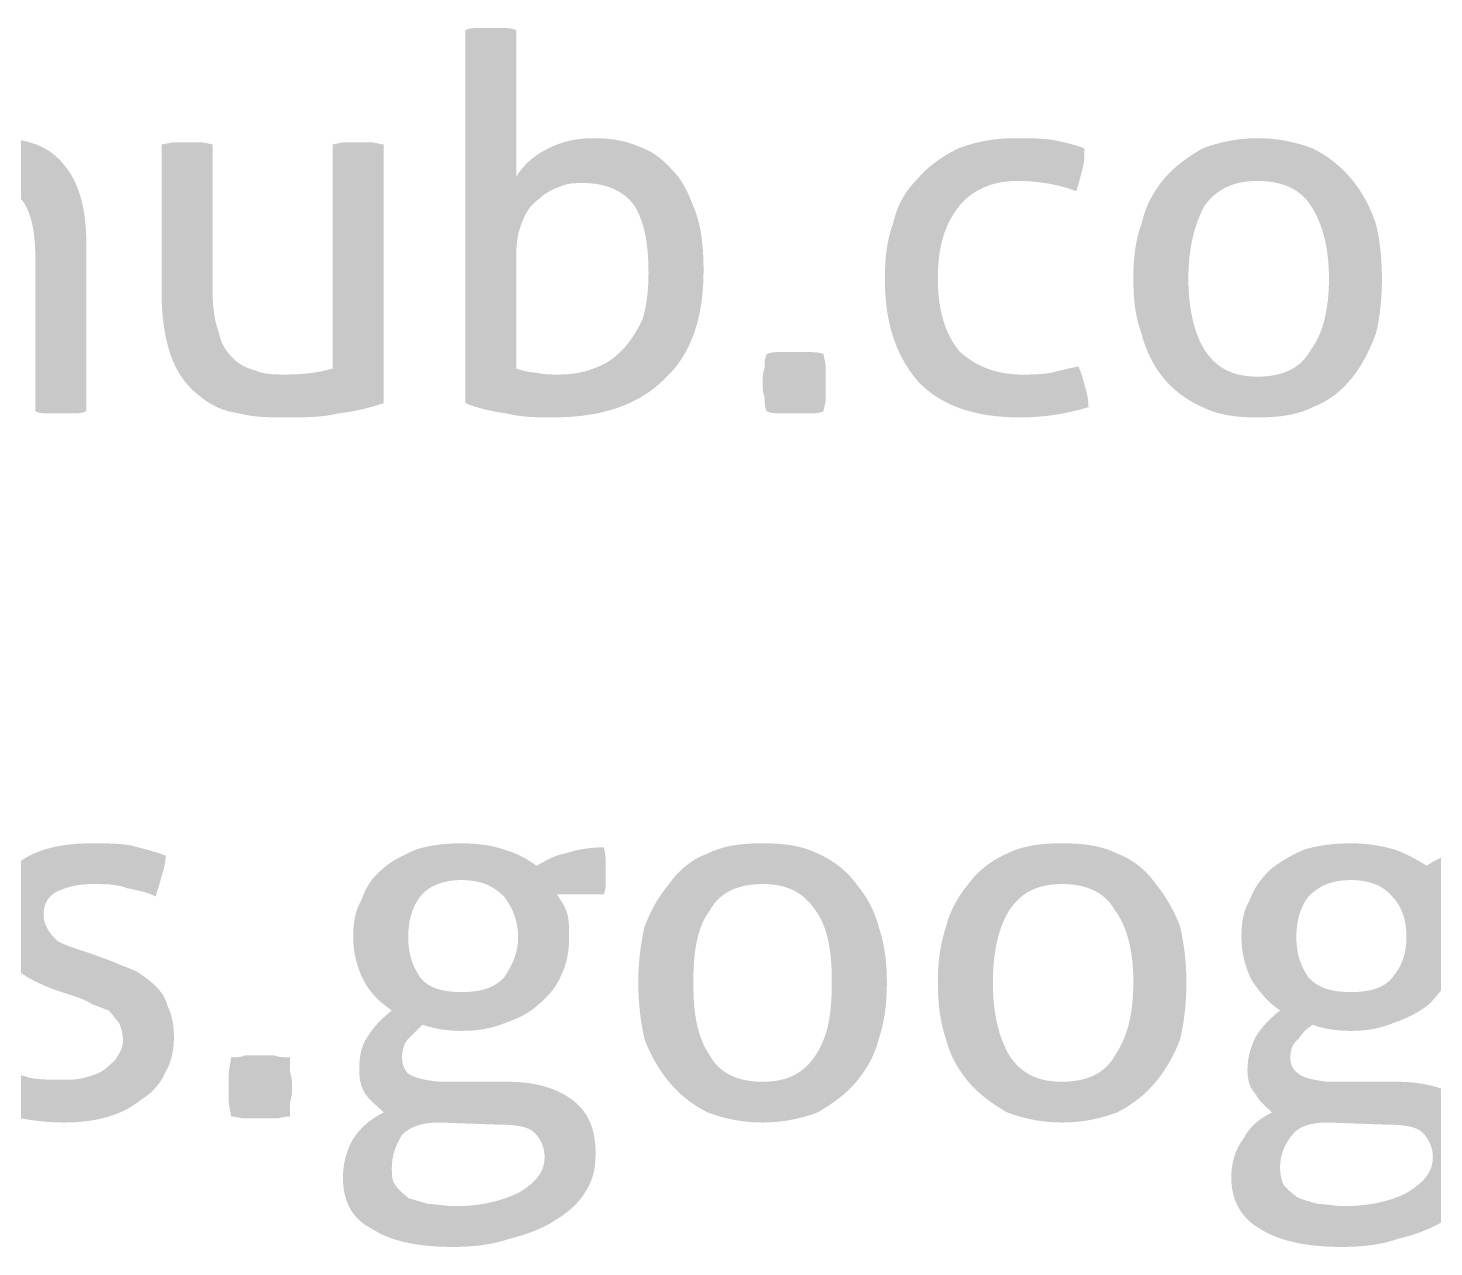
# Model space of a CAD drawing. Header units: millimetres. Extents: x 50 to 239, y 17 to 185.
# Drawn here: x 98.58 to 110, y 28.14 to 38.04 of the extents above; entities that cross this region are included whole.
import ezdxf

# ---------------------------------------------------------------- set-up
doc = ezdxf.new("R2010")
doc.units = ezdxf.units.MM
doc.header["$MEASUREMENT"] = 0
doc.layers.get('0').update_dxf_attribs({"linetype": 'CONTINUOUS'})

msp = doc.modelspace()

# ---------------------------------------------------------------- hatches: boundary and pattern name
at = {"true_color": 0x000007}
h = msp.add_hatch(color=0, dxfattribs=at)
edge = h.paths.add_edge_path()
edge.add_spline(control_points=[(97.233, 38.019), (97.266, 38.036), (97.299, 38.036), (97.332, 38.036), (97.332, 38.036), (97.382, 38.036), (97.415, 38.036), (97.448, 38.036), (97.448, 38.036), (97.481, 38.036), (97.514, 38.036), (97.547, 38.036), (97.547, 38.036), (97.58, 38.036), (97.63, 38.036), (97.663, 38.019)], knot_values=[0, 0, 0, 0, 0.0625, 0.0625, 0.0625, 0.0625, 0.125, 0.125, 0.125, 0.125, 0.1875, 0.1875, 0.1875, 0.1875, 1, 1, 1, 1], degree=3, periodic=0)
edge.add_line((97.663, 38.019), (97.663, 36.762))
edge.add_spline(control_points=[(97.663, 36.762), (97.68, 36.795), (97.713, 36.844), (97.746, 36.894), (97.746, 36.894), (97.795, 36.927), (97.829, 36.977), (97.895, 37.01), (97.895, 37.01), (97.944, 37.059), (98.011, 37.076), (98.077, 37.109), (98.077, 37.109), (98.16, 37.126), (98.226, 37.142), (98.325, 37.142), (98.325, 37.142), (98.573, 37.142), (98.755, 37.076), (98.871, 36.927), (98.871, 36.927), (98.987, 36.795), (99.053, 36.58), (99.053, 36.298)], knot_values=[0, 0, 0, 0, 0.041667, 0.041667, 0.041667, 0.041667, 0.083333, 0.083333, 0.083333, 0.083333, 0.125, 0.125, 0.125, 0.125, 0.166667, 0.166667, 0.166667, 0.166667, 0.208333, 0.208333, 0.208333, 0.208333, 1, 1, 1, 1], degree=3, periodic=0)
edge.add_line((99.053, 36.298), (99.053, 34.925))
edge.add_spline(control_points=[(99.053, 34.925), (99.02, 34.908), (98.987, 34.908), (98.954, 34.908), (98.954, 34.908), (98.904, 34.908), (98.871, 34.908), (98.838, 34.908), (98.838, 34.908), (98.821, 34.908), (98.772, 34.908), (98.739, 34.908), (98.739, 34.908), (98.706, 34.908), (98.673, 34.908), (98.639, 34.925)], knot_values=[0, 0, 0, 0, 0.0625, 0.0625, 0.0625, 0.0625, 0.125, 0.125, 0.125, 0.125, 0.1875, 0.1875, 0.1875, 0.1875, 1, 1, 1, 1], degree=3, periodic=0)
edge.add_line((98.639, 34.925), (98.639, 36.182))
edge.add_spline(control_points=[(98.639, 36.182), (98.639, 36.381), (98.606, 36.53), (98.54, 36.629), (98.54, 36.629), (98.474, 36.712), (98.375, 36.762), (98.242, 36.762), (98.242, 36.762), (98.16, 36.762), (98.093, 36.745), (98.011, 36.728), (98.011, 36.728), (97.944, 36.695), (97.878, 36.662), (97.829, 36.596), (97.829, 36.596), (97.779, 36.546), (97.729, 36.464), (97.696, 36.364), (97.696, 36.364), (97.663, 36.282), (97.663, 36.166), (97.663, 36.033)], knot_values=[0, 0, 0, 0, 0.041667, 0.041667, 0.041667, 0.041667, 0.083333, 0.083333, 0.083333, 0.083333, 0.125, 0.125, 0.125, 0.125, 0.166667, 0.166667, 0.166667, 0.166667, 0.208333, 0.208333, 0.208333, 0.208333, 1, 1, 1, 1], degree=3, periodic=0)
edge.add_line((97.663, 36.033), (97.663, 34.925))
edge.add_spline(control_points=[(97.663, 34.925), (97.63, 34.908), (97.58, 34.908), (97.547, 34.908), (97.547, 34.908), (97.514, 34.908), (97.481, 34.908), (97.448, 34.908), (97.448, 34.908), (97.415, 34.908), (97.382, 34.908), (97.349, 34.908), (97.349, 34.908), (97.299, 34.908), (97.266, 34.908), (97.233, 34.925)], knot_values=[0, 0, 0, 0, 0.0625, 0.0625, 0.0625, 0.0625, 0.125, 0.125, 0.125, 0.125, 0.1875, 0.1875, 0.1875, 0.1875, 1, 1, 1, 1], degree=3, periodic=0)
edge.add_line((97.233, 34.925), (97.233, 38.019))
h = msp.add_hatch(color=0, dxfattribs=at)
edge = h.paths.add_edge_path()
edge.add_spline(control_points=[(102.131, 38.019), (102.164, 38.036), (102.197, 38.036), (102.23, 38.036), (102.23, 38.036), (102.263, 38.036), (102.296, 38.036), (102.329, 38.036), (102.329, 38.036), (102.363, 38.036), (102.396, 38.036), (102.445, 38.036), (102.445, 38.036), (102.478, 38.036), (102.512, 38.036), (102.545, 38.019)], knot_values=[0, 0, 0, 0, 0.0625, 0.0625, 0.0625, 0.0625, 0.125, 0.125, 0.125, 0.125, 0.1875, 0.1875, 0.1875, 0.1875, 1, 1, 1, 1], degree=3, periodic=0)
edge.add_line((102.545, 38.019), (102.545, 36.828))
edge.add_spline(control_points=[(102.545, 36.828), (102.594, 36.91), (102.677, 36.993), (102.776, 37.043), (102.776, 37.043), (102.892, 37.109), (103.024, 37.142), (103.173, 37.142), (103.173, 37.142), (103.306, 37.142), (103.422, 37.126), (103.537, 37.076), (103.537, 37.076), (103.637, 37.043), (103.736, 36.977), (103.819, 36.877), (103.819, 36.877), (103.902, 36.795), (103.951, 36.679), (104.001, 36.546), (104.001, 36.546), (104.05, 36.414), (104.067, 36.249), (104.067, 36.067), (104.067, 36.067), (104.067, 35.686), (103.968, 35.388), (103.753, 35.19), (103.753, 35.19), (103.537, 34.974), (103.24, 34.875), (102.842, 34.875), (102.842, 34.875), (102.71, 34.875), (102.594, 34.875), (102.462, 34.908), (102.462, 34.908), (102.329, 34.925), (102.214, 34.958), (102.131, 34.991)], knot_values=[0, 0, 0, 0, 0.025, 0.025, 0.025, 0.025, 0.05, 0.05, 0.05, 0.05, 0.075, 0.075, 0.075, 0.075, 0.1, 0.1, 0.1, 0.1, 0.125, 0.125, 0.125, 0.125, 0.15, 0.15, 0.15, 0.15, 0.175, 0.175, 0.175, 0.175, 0.2, 0.2, 0.2, 0.2, 0.225, 0.225, 0.225, 0.225, 1, 1, 1, 1], degree=3, periodic=0)
edge.add_line((102.131, 34.991), (102.131, 38.019))
edge = h.paths.add_edge_path()
edge.add_spline(control_points=[(102.545, 35.272), (102.594, 35.256), (102.644, 35.239), (102.71, 35.239), (102.71, 35.239), (102.76, 35.223), (102.826, 35.223), (102.892, 35.223), (102.892, 35.223), (102.991, 35.223), (103.091, 35.239), (103.173, 35.272), (103.173, 35.272), (103.273, 35.305), (103.339, 35.355), (103.405, 35.421), (103.405, 35.421), (103.471, 35.487), (103.521, 35.57), (103.571, 35.669), (103.571, 35.669), (103.604, 35.785), (103.62, 35.901), (103.62, 36.05), (103.62, 36.05), (103.62, 36.282), (103.587, 36.464), (103.504, 36.596), (103.504, 36.596), (103.422, 36.712), (103.273, 36.778), (103.091, 36.778), (103.091, 36.778), (103.024, 36.778), (102.958, 36.778), (102.892, 36.745), (102.892, 36.745), (102.842, 36.728), (102.776, 36.695), (102.727, 36.646), (102.727, 36.646), (102.66, 36.596), (102.627, 36.546), (102.594, 36.464), (102.594, 36.464), (102.561, 36.381), (102.545, 36.298), (102.545, 36.182)], knot_values=[0, 0, 0, 0, 0.020833, 0.020833, 0.020833, 0.020833, 0.041667, 0.041667, 0.041667, 0.041667, 0.0625, 0.0625, 0.0625, 0.0625, 0.083333, 0.083333, 0.083333, 0.083333, 0.104167, 0.104167, 0.104167, 0.104167, 0.125, 0.125, 0.125, 0.125, 0.145833, 0.145833, 0.145833, 0.145833, 0.166667, 0.166667, 0.166667, 0.166667, 0.1875, 0.1875, 0.1875, 0.1875, 0.208333, 0.208333, 0.208333, 0.208333, 0.229167, 0.229167, 0.229167, 0.229167, 1, 1, 1, 1], degree=3, periodic=0)
edge.add_line((102.545, 36.182), (102.545, 35.272))
h = msp.add_hatch(color=0, dxfattribs=at)
edge = h.paths.add_edge_path()
edge.add_spline(control_points=[(107.112, 35.289), (107.128, 35.256), (107.145, 35.206), (107.161, 35.14), (107.161, 35.14), (107.178, 35.09), (107.194, 35.024), (107.194, 34.958), (107.194, 34.958), (107.029, 34.908), (106.847, 34.875), (106.632, 34.875), (106.632, 34.875), (106.268, 34.875), (105.986, 34.974), (105.804, 35.173), (105.804, 35.173), (105.622, 35.388), (105.54, 35.653), (105.54, 36), (105.54, 36), (105.54, 36.166), (105.556, 36.315), (105.606, 36.447), (105.606, 36.447), (105.639, 36.596), (105.705, 36.712), (105.804, 36.811), (105.804, 36.811), (105.887, 36.91), (106.003, 36.993), (106.135, 37.059), (106.135, 37.059), (106.268, 37.109), (106.417, 37.142), (106.599, 37.142), (106.599, 37.142), (106.715, 37.142), (106.814, 37.142), (106.913, 37.126), (106.913, 37.126), (106.996, 37.109), (107.079, 37.092), (107.161, 37.059), (107.161, 37.059), (107.161, 37.01), (107.161, 36.944), (107.145, 36.894), (107.145, 36.894), (107.128, 36.828), (107.112, 36.762), (107.095, 36.712), (107.095, 36.712), (106.963, 36.762), (106.797, 36.795), (106.615, 36.795), (106.615, 36.795), (106.4, 36.795), (106.235, 36.712), (106.135, 36.58), (106.135, 36.58), (106.02, 36.431), (105.97, 36.249), (105.97, 36), (105.97, 36), (105.97, 35.736), (106.036, 35.537), (106.152, 35.405), (106.152, 35.405), (106.284, 35.289), (106.45, 35.223), (106.648, 35.223), (106.648, 35.223), (106.731, 35.223), (106.814, 35.223), (106.897, 35.239), (106.897, 35.239), (106.963, 35.256), (107.029, 35.272), (107.112, 35.289)], knot_values=[0, 0, 0, 0, 0.0125, 0.0125, 0.0125, 0.0125, 0.025, 0.025, 0.025, 0.025, 0.0375, 0.0375, 0.0375, 0.0375, 0.05, 0.05, 0.05, 0.05, 0.0625, 0.0625, 0.0625, 0.0625, 0.075, 0.075, 0.075, 0.075, 0.0875, 0.0875, 0.0875, 0.0875, 0.1, 0.1, 0.1, 0.1, 0.1125, 0.1125, 0.1125, 0.1125, 0.125, 0.125, 0.125, 0.125, 0.1375, 0.1375, 0.1375, 0.1375, 0.15, 0.15, 0.15, 0.15, 0.1625, 0.1625, 0.1625, 0.1625, 0.175, 0.175, 0.175, 0.175, 0.1875, 0.1875, 0.1875, 0.1875, 0.2, 0.2, 0.2, 0.2, 0.2125, 0.2125, 0.2125, 0.2125, 0.225, 0.225, 0.225, 0.225, 0.2375, 0.2375, 0.2375, 0.2375, 1, 1, 1, 1], degree=3, periodic=0)
h = msp.add_hatch(color=0, dxfattribs=at)
edge = h.paths.add_edge_path()
edge.add_spline(control_points=[(108.568, 34.875), (108.402, 34.875), (108.253, 34.892), (108.121, 34.958), (108.121, 34.958), (108.005, 35.008), (107.889, 35.09), (107.807, 35.19), (107.807, 35.19), (107.724, 35.289), (107.658, 35.421), (107.625, 35.554), (107.625, 35.554), (107.575, 35.686), (107.558, 35.835), (107.558, 36), (107.558, 36), (107.558, 36.166), (107.575, 36.315), (107.625, 36.447), (107.625, 36.447), (107.658, 36.596), (107.724, 36.712), (107.807, 36.811), (107.807, 36.811), (107.889, 36.91), (108.005, 36.993), (108.121, 37.059), (108.121, 37.059), (108.253, 37.109), (108.402, 37.142), (108.568, 37.142), (108.568, 37.142), (108.733, 37.142), (108.882, 37.109), (109.015, 37.059), (109.015, 37.059), (109.147, 36.993), (109.246, 36.91), (109.329, 36.811), (109.329, 36.811), (109.412, 36.712), (109.478, 36.596), (109.528, 36.447), (109.528, 36.447), (109.561, 36.315), (109.577, 36.166), (109.577, 36), (109.577, 36), (109.577, 35.835), (109.561, 35.686), (109.528, 35.554), (109.528, 35.554), (109.478, 35.421), (109.412, 35.289), (109.329, 35.19), (109.329, 35.19), (109.246, 35.09), (109.147, 35.008), (109.015, 34.958), (109.015, 34.958), (108.882, 34.892), (108.733, 34.875), (108.568, 34.875)], knot_values=[0, 0, 0, 0, 0.015625, 0.015625, 0.015625, 0.015625, 0.03125, 0.03125, 0.03125, 0.03125, 0.046875, 0.046875, 0.046875, 0.046875, 0.0625, 0.0625, 0.0625, 0.0625, 0.078125, 0.078125, 0.078125, 0.078125, 0.09375, 0.09375, 0.09375, 0.09375, 0.109375, 0.109375, 0.109375, 0.109375, 0.125, 0.125, 0.125, 0.125, 0.140625, 0.140625, 0.140625, 0.140625, 0.15625, 0.15625, 0.15625, 0.15625, 0.171875, 0.171875, 0.171875, 0.171875, 0.1875, 0.1875, 0.1875, 0.1875, 0.203125, 0.203125, 0.203125, 0.203125, 0.21875, 0.21875, 0.21875, 0.21875, 0.234375, 0.234375, 0.234375, 0.234375, 1, 1, 1, 1], degree=3, periodic=0)
edge = h.paths.add_edge_path()
edge.add_spline(control_points=[(108.568, 35.206), (108.766, 35.206), (108.915, 35.272), (108.998, 35.421), (108.998, 35.421), (109.097, 35.554), (109.147, 35.752), (109.147, 36), (109.147, 36), (109.147, 36.249), (109.097, 36.447), (108.998, 36.596), (108.998, 36.596), (108.915, 36.728), (108.766, 36.795), (108.568, 36.795), (108.568, 36.795), (108.369, 36.795), (108.237, 36.728), (108.138, 36.596), (108.138, 36.596), (108.055, 36.447), (108.005, 36.249), (108.005, 36), (108.005, 36), (108.005, 35.752), (108.055, 35.554), (108.138, 35.421), (108.138, 35.421), (108.237, 35.272), (108.369, 35.206), (108.568, 35.206)], knot_values=[0, 0, 0, 0, 0.03125, 0.03125, 0.03125, 0.03125, 0.0625, 0.0625, 0.0625, 0.0625, 0.09375, 0.09375, 0.09375, 0.09375, 0.125, 0.125, 0.125, 0.125, 0.15625, 0.15625, 0.15625, 0.15625, 0.1875, 0.1875, 0.1875, 0.1875, 0.21875, 0.21875, 0.21875, 0.21875, 1, 1, 1, 1], degree=3, periodic=0)
h = msp.add_hatch(color=0, dxfattribs=at)
edge = h.paths.add_edge_path()
edge.add_spline(control_points=[(99.665, 37.092), (99.698, 37.092), (99.732, 37.109), (99.781, 37.109), (99.781, 37.109), (99.814, 37.109), (99.847, 37.109), (99.88, 37.109), (99.88, 37.109), (99.914, 37.109), (99.947, 37.109), (99.98, 37.109), (99.98, 37.109), (100.013, 37.109), (100.062, 37.092), (100.079, 37.092)], knot_values=[0, 0, 0, 0, 0.0625, 0.0625, 0.0625, 0.0625, 0.125, 0.125, 0.125, 0.125, 0.1875, 0.1875, 0.1875, 0.1875, 1, 1, 1, 1], degree=3, periodic=0)
edge.add_line((100.079, 37.092), (100.079, 35.901))
edge.add_spline(control_points=[(100.079, 35.901), (100.079, 35.769), (100.096, 35.653), (100.129, 35.57), (100.129, 35.57), (100.145, 35.471), (100.195, 35.405), (100.245, 35.355), (100.245, 35.355), (100.294, 35.305), (100.36, 35.272), (100.427, 35.256), (100.427, 35.256), (100.493, 35.223), (100.592, 35.223), (100.675, 35.223), (100.675, 35.223), (100.824, 35.223), (100.94, 35.239), (101.055, 35.272)], knot_values=[0, 0, 0, 0, 0.05, 0.05, 0.05, 0.05, 0.1, 0.1, 0.1, 0.1, 0.15, 0.15, 0.15, 0.15, 0.2, 0.2, 0.2, 0.2, 1, 1, 1, 1], degree=3, periodic=0)
edge.add_line((101.055, 35.272), (101.055, 37.092))
edge.add_spline(control_points=[(101.055, 37.092), (101.072, 37.092), (101.122, 37.109), (101.155, 37.109), (101.155, 37.109), (101.188, 37.109), (101.221, 37.109), (101.254, 37.109), (101.254, 37.109), (101.287, 37.109), (101.32, 37.109), (101.353, 37.109), (101.353, 37.109), (101.403, 37.109), (101.436, 37.092), (101.469, 37.092)], knot_values=[0, 0, 0, 0, 0.0625, 0.0625, 0.0625, 0.0625, 0.125, 0.125, 0.125, 0.125, 0.1875, 0.1875, 0.1875, 0.1875, 1, 1, 1, 1], degree=3, periodic=0)
edge.add_line((101.469, 37.092), (101.469, 34.991))
edge.add_spline(control_points=[(101.469, 34.991), (101.37, 34.958), (101.254, 34.925), (101.105, 34.908), (101.105, 34.908), (100.973, 34.875), (100.824, 34.875), (100.691, 34.875), (100.691, 34.875), (100.542, 34.875), (100.41, 34.875), (100.294, 34.908), (100.294, 34.908), (100.162, 34.925), (100.062, 34.974), (99.963, 35.057), (99.963, 35.057), (99.88, 35.123), (99.798, 35.223), (99.748, 35.355), (99.748, 35.355), (99.698, 35.487), (99.665, 35.669), (99.665, 35.885)], knot_values=[0, 0, 0, 0, 0.041667, 0.041667, 0.041667, 0.041667, 0.083333, 0.083333, 0.083333, 0.083333, 0.125, 0.125, 0.125, 0.125, 0.166667, 0.166667, 0.166667, 0.166667, 0.208333, 0.208333, 0.208333, 0.208333, 1, 1, 1, 1], degree=3, periodic=0)
edge.add_line((99.665, 35.885), (99.665, 37.092))
h = msp.add_hatch(color=0, dxfattribs=at)
edge = h.paths.add_edge_path()
edge.add_spline(control_points=[(104.58, 34.925), (104.563, 34.958), (104.563, 34.991), (104.563, 35.041), (104.563, 35.041), (104.547, 35.074), (104.547, 35.107), (104.547, 35.156), (104.547, 35.156), (104.547, 35.19), (104.547, 35.239), (104.563, 35.272), (104.563, 35.272), (104.563, 35.322), (104.563, 35.355), (104.58, 35.388), (104.58, 35.388), (104.613, 35.405), (104.646, 35.405), (104.696, 35.405), (104.696, 35.405), (104.729, 35.405), (104.762, 35.405), (104.812, 35.405), (104.812, 35.405), (104.845, 35.405), (104.878, 35.405), (104.927, 35.405), (104.927, 35.405), (104.961, 35.405), (105.01, 35.405), (105.043, 35.388), (105.043, 35.388), (105.043, 35.355), (105.06, 35.322), (105.06, 35.272), (105.06, 35.272), (105.06, 35.239), (105.06, 35.19), (105.06, 35.156), (105.06, 35.156), (105.06, 35.123), (105.06, 35.074), (105.06, 35.041), (105.06, 35.041), (105.06, 34.991), (105.043, 34.958), (105.043, 34.925), (105.043, 34.925), (105.01, 34.908), (104.961, 34.908), (104.927, 34.908), (104.927, 34.908), (104.894, 34.908), (104.845, 34.908), (104.812, 34.908), (104.812, 34.908), (104.762, 34.908), (104.729, 34.908), (104.696, 34.908), (104.696, 34.908), (104.646, 34.908), (104.613, 34.908), (104.58, 34.925)], knot_values=[0, 0, 0, 0, 0.015625, 0.015625, 0.015625, 0.015625, 0.03125, 0.03125, 0.03125, 0.03125, 0.046875, 0.046875, 0.046875, 0.046875, 0.0625, 0.0625, 0.0625, 0.0625, 0.078125, 0.078125, 0.078125, 0.078125, 0.09375, 0.09375, 0.09375, 0.09375, 0.109375, 0.109375, 0.109375, 0.109375, 0.125, 0.125, 0.125, 0.125, 0.140625, 0.140625, 0.140625, 0.140625, 0.15625, 0.15625, 0.15625, 0.15625, 0.171875, 0.171875, 0.171875, 0.171875, 0.1875, 0.1875, 0.1875, 0.1875, 0.203125, 0.203125, 0.203125, 0.203125, 0.21875, 0.21875, 0.21875, 0.21875, 0.234375, 0.234375, 0.234375, 0.234375, 1, 1, 1, 1], degree=3, periodic=0)
h = msp.add_hatch(color=0, dxfattribs=at)
edge = h.paths.add_edge_path()
edge.add_spline(control_points=[(98.325, 29.596), (98.408, 29.563), (98.49, 29.547), (98.59, 29.514), (98.59, 29.514), (98.673, 29.497), (98.772, 29.497), (98.855, 29.497), (98.855, 29.497), (98.921, 29.497), (98.987, 29.497), (99.037, 29.514), (99.037, 29.514), (99.103, 29.53), (99.152, 29.547), (99.202, 29.58), (99.202, 29.58), (99.235, 29.613), (99.285, 29.646), (99.301, 29.679), (99.301, 29.679), (99.334, 29.729), (99.351, 29.762), (99.351, 29.812), (99.351, 29.812), (99.351, 29.878), (99.334, 29.927), (99.318, 29.961), (99.318, 29.961), (99.285, 29.994), (99.268, 30.027), (99.235, 30.06), (99.235, 30.06), (99.185, 30.076), (99.152, 30.093), (99.103, 30.109), (99.103, 30.109), (99.053, 30.143), (99.003, 30.159), (98.954, 30.176)], knot_values=[0, 0, 0, 0, 0.025, 0.025, 0.025, 0.025, 0.05, 0.05, 0.05, 0.05, 0.075, 0.075, 0.075, 0.075, 0.1, 0.1, 0.1, 0.1, 0.125, 0.125, 0.125, 0.125, 0.15, 0.15, 0.15, 0.15, 0.175, 0.175, 0.175, 0.175, 0.2, 0.2, 0.2, 0.2, 0.225, 0.225, 0.225, 0.225, 1, 1, 1, 1], degree=3, periodic=0)
edge.add_line((98.954, 30.176), (98.805, 30.225))
edge.add_spline(control_points=[(98.805, 30.225), (98.623, 30.291), (98.49, 30.374), (98.408, 30.457), (98.408, 30.457), (98.325, 30.54), (98.292, 30.656), (98.292, 30.804), (98.292, 30.804), (98.292, 30.986), (98.358, 31.135), (98.49, 31.251), (98.49, 31.251), (98.639, 31.367), (98.838, 31.417), (99.103, 31.417), (99.103, 31.417), (99.202, 31.417), (99.318, 31.417), (99.417, 31.4), (99.417, 31.4), (99.533, 31.367), (99.616, 31.351), (99.698, 31.317), (99.698, 31.317), (99.698, 31.268), (99.682, 31.202), (99.665, 31.152), (99.665, 31.152), (99.649, 31.086), (99.632, 31.036), (99.616, 30.986), (99.616, 30.986), (99.55, 31.02), (99.467, 31.036), (99.384, 31.053), (99.384, 31.053), (99.301, 31.086), (99.202, 31.086), (99.103, 31.086), (99.103, 31.086), (99.003, 31.086), (98.921, 31.069), (98.838, 31.036), (98.838, 31.036), (98.755, 31.003), (98.706, 30.937), (98.706, 30.838), (98.706, 30.838), (98.706, 30.788), (98.722, 30.755), (98.739, 30.722), (98.739, 30.722), (98.755, 30.689), (98.788, 30.656), (98.821, 30.622), (98.821, 30.622), (98.855, 30.606), (98.888, 30.589), (98.937, 30.573), (98.937, 30.573), (98.987, 30.556), (99.037, 30.54), (99.086, 30.523)], knot_values=[0, 0, 0, 0, 0.015625, 0.015625, 0.015625, 0.015625, 0.03125, 0.03125, 0.03125, 0.03125, 0.046875, 0.046875, 0.046875, 0.046875, 0.0625, 0.0625, 0.0625, 0.0625, 0.078125, 0.078125, 0.078125, 0.078125, 0.09375, 0.09375, 0.09375, 0.09375, 0.109375, 0.109375, 0.109375, 0.109375, 0.125, 0.125, 0.125, 0.125, 0.140625, 0.140625, 0.140625, 0.140625, 0.15625, 0.15625, 0.15625, 0.15625, 0.171875, 0.171875, 0.171875, 0.171875, 0.1875, 0.1875, 0.1875, 0.1875, 0.203125, 0.203125, 0.203125, 0.203125, 0.21875, 0.21875, 0.21875, 0.21875, 0.234375, 0.234375, 0.234375, 0.234375, 1, 1, 1, 1], degree=3, periodic=0)
edge.add_line((99.086, 30.523), (99.268, 30.457))
edge.add_spline(control_points=[(99.268, 30.457), (99.334, 30.424), (99.401, 30.407), (99.467, 30.374), (99.467, 30.374), (99.516, 30.341), (99.566, 30.308), (99.616, 30.258), (99.616, 30.258), (99.665, 30.209), (99.698, 30.159), (99.715, 30.093), (99.715, 30.093), (99.748, 30.027), (99.765, 29.944), (99.765, 29.845), (99.765, 29.845), (99.765, 29.745), (99.748, 29.646), (99.698, 29.563), (99.698, 29.563), (99.665, 29.481), (99.599, 29.398), (99.516, 29.348), (99.516, 29.348), (99.434, 29.282), (99.351, 29.232), (99.235, 29.199), (99.235, 29.199), (99.136, 29.166), (99.003, 29.15), (98.871, 29.15), (98.871, 29.15), (98.739, 29.15), (98.623, 29.166), (98.524, 29.183), (98.524, 29.183), (98.408, 29.199), (98.325, 29.216), (98.226, 29.249), (98.226, 29.249), (98.242, 29.315), (98.259, 29.365), (98.275, 29.431), (98.275, 29.431), (98.292, 29.481), (98.308, 29.53), (98.325, 29.596)], knot_values=[0, 0, 0, 0, 0.020833, 0.020833, 0.020833, 0.020833, 0.041667, 0.041667, 0.041667, 0.041667, 0.0625, 0.0625, 0.0625, 0.0625, 0.083333, 0.083333, 0.083333, 0.083333, 0.104167, 0.104167, 0.104167, 0.104167, 0.125, 0.125, 0.125, 0.125, 0.145833, 0.145833, 0.145833, 0.145833, 0.166667, 0.166667, 0.166667, 0.166667, 0.1875, 0.1875, 0.1875, 0.1875, 0.208333, 0.208333, 0.208333, 0.208333, 0.229167, 0.229167, 0.229167, 0.229167, 1, 1, 1, 1], degree=3, periodic=0)
h = msp.add_hatch(color=0, dxfattribs=at)
edge = h.paths.add_edge_path()
edge.add_spline(control_points=[(102.478, 29.481), (102.727, 29.481), (102.909, 29.414), (103.024, 29.315), (103.024, 29.315), (103.14, 29.216), (103.19, 29.084), (103.19, 28.902), (103.19, 28.902), (103.19, 28.786), (103.173, 28.686), (103.107, 28.587), (103.107, 28.587), (103.058, 28.504), (102.975, 28.422), (102.859, 28.355), (102.859, 28.355), (102.76, 28.289), (102.627, 28.24), (102.495, 28.207), (102.495, 28.207), (102.346, 28.157), (102.197, 28.14), (102.032, 28.14), (102.032, 28.14), (101.734, 28.14), (101.519, 28.19), (101.37, 28.289), (101.37, 28.289), (101.204, 28.372), (101.138, 28.521), (101.138, 28.703), (101.138, 28.703), (101.138, 28.819), (101.171, 28.935), (101.221, 29.017), (101.221, 29.017), (101.287, 29.117), (101.37, 29.183), (101.469, 29.232), (101.469, 29.232), (101.419, 29.282), (101.37, 29.315), (101.32, 29.381), (101.32, 29.381), (101.287, 29.431), (101.27, 29.497), (101.27, 29.58), (101.27, 29.58), (101.27, 29.679), (101.287, 29.779), (101.337, 29.845), (101.337, 29.845), (101.386, 29.927), (101.452, 29.994), (101.535, 30.06), (101.535, 30.06), (101.436, 30.126), (101.353, 30.209), (101.304, 30.308), (101.304, 30.308), (101.254, 30.407), (101.221, 30.523), (101.221, 30.656), (101.221, 30.656), (101.221, 30.771), (101.237, 30.871), (101.287, 30.953), (101.287, 30.953), (101.32, 31.053), (101.37, 31.135), (101.452, 31.202), (101.452, 31.202), (101.519, 31.268), (101.618, 31.317), (101.734, 31.367), (101.734, 31.367), (101.833, 31.4), (101.965, 31.417), (102.098, 31.417), (102.098, 31.417), (102.23, 31.417), (102.346, 31.4), (102.445, 31.367), (102.445, 31.367), (102.561, 31.334), (102.644, 31.284), (102.71, 31.235), (102.71, 31.235), (102.776, 31.268), (102.842, 31.317), (102.942, 31.334), (102.942, 31.334), (103.041, 31.367), (103.14, 31.384), (103.256, 31.384), (103.256, 31.384), (103.273, 31.334), (103.273, 31.268), (103.273, 31.202), (103.273, 31.202), (103.273, 31.185), (103.273, 31.152), (103.273, 31.119), (103.273, 31.119), (103.273, 31.069), (103.273, 31.036), (103.256, 31.003)], knot_values=[0, 0, 0, 0, 0.009259, 0.009259, 0.009259, 0.009259, 0.018519, 0.018519, 0.018519, 0.018519, 0.027778, 0.027778, 0.027778, 0.027778, 0.037037, 0.037037, 0.037037, 0.037037, 0.046296, 0.046296, 0.046296, 0.046296, 0.055556, 0.055556, 0.055556, 0.055556, 0.064815, 0.064815, 0.064815, 0.064815, 0.074074, 0.074074, 0.074074, 0.074074, 0.083333, 0.083333, 0.083333, 0.083333, 0.092593, 0.092593, 0.092593, 0.092593, 0.101852, 0.101852, 0.101852, 0.101852, 0.111111, 0.111111, 0.111111, 0.111111, 0.12037, 0.12037, 0.12037, 0.12037, 0.12963, 0.12963, 0.12963, 0.12963, 0.138889, 0.138889, 0.138889, 0.138889, 0.148148, 0.148148, 0.148148, 0.148148, 0.157407, 0.157407, 0.157407, 0.157407, 0.166667, 0.166667, 0.166667, 0.166667, 0.175926, 0.175926, 0.175926, 0.175926, 0.185185, 0.185185, 0.185185, 0.185185, 0.194444, 0.194444, 0.194444, 0.194444, 0.203704, 0.203704, 0.203704, 0.203704, 0.212963, 0.212963, 0.212963, 0.212963, 0.222222, 0.222222, 0.222222, 0.222222, 0.231481, 0.231481, 0.231481, 0.231481, 0.240741, 0.240741, 0.240741, 0.240741, 1, 1, 1, 1], degree=3, periodic=0)
edge.add_line((103.256, 31.003), (102.876, 31.003))
edge.add_spline(control_points=[(102.876, 31.003), (102.909, 30.953), (102.942, 30.904), (102.958, 30.854), (102.958, 30.854), (102.975, 30.788), (102.975, 30.738), (102.975, 30.656), (102.975, 30.656), (102.975, 30.54), (102.958, 30.44), (102.909, 30.341), (102.909, 30.341), (102.876, 30.258), (102.809, 30.176), (102.727, 30.109), (102.727, 30.109), (102.66, 30.043), (102.561, 29.994), (102.462, 29.961), (102.462, 29.961), (102.346, 29.911), (102.23, 29.894), (102.098, 29.894), (102.098, 29.894), (101.982, 29.894), (101.883, 29.911), (101.783, 29.944), (101.783, 29.944), (101.75, 29.911), (101.717, 29.878), (101.668, 29.828), (101.668, 29.828), (101.634, 29.795), (101.618, 29.729), (101.618, 29.679), (101.618, 29.679), (101.618, 29.63), (101.634, 29.58), (101.668, 29.547), (101.668, 29.547), (101.717, 29.514), (101.783, 29.497), (101.916, 29.481)], knot_values=[0, 0, 0, 0, 0.022727, 0.022727, 0.022727, 0.022727, 0.045455, 0.045455, 0.045455, 0.045455, 0.068182, 0.068182, 0.068182, 0.068182, 0.090909, 0.090909, 0.090909, 0.090909, 0.113636, 0.113636, 0.113636, 0.113636, 0.136364, 0.136364, 0.136364, 0.136364, 0.159091, 0.159091, 0.159091, 0.159091, 0.181818, 0.181818, 0.181818, 0.181818, 0.204545, 0.204545, 0.204545, 0.204545, 0.227273, 0.227273, 0.227273, 0.227273, 1, 1, 1, 1], degree=3, periodic=0)
edge.add_line((101.916, 29.481), (102.478, 29.481))
edge = h.paths.add_edge_path()
edge.add_spline(control_points=[(101.916, 29.15), (101.783, 29.15), (101.684, 29.117), (101.618, 29.05), (101.618, 29.05), (101.568, 28.968), (101.535, 28.885), (101.535, 28.786), (101.535, 28.786), (101.535, 28.719), (101.535, 28.67), (101.568, 28.637), (101.568, 28.637), (101.585, 28.604), (101.634, 28.571), (101.668, 28.537), (101.668, 28.537), (101.717, 28.521), (101.783, 28.504), (101.833, 28.488), (101.833, 28.488), (101.899, 28.488), (101.965, 28.471), (102.048, 28.471), (102.048, 28.471), (102.28, 28.471), (102.445, 28.521), (102.578, 28.587), (102.578, 28.587), (102.71, 28.67), (102.776, 28.753), (102.776, 28.868), (102.776, 28.868), (102.776, 28.951), (102.743, 29.017), (102.694, 29.067), (102.694, 29.067), (102.644, 29.117), (102.545, 29.133), (102.396, 29.133)], knot_values=[0, 0, 0, 0, 0.025, 0.025, 0.025, 0.025, 0.05, 0.05, 0.05, 0.05, 0.075, 0.075, 0.075, 0.075, 0.1, 0.1, 0.1, 0.1, 0.125, 0.125, 0.125, 0.125, 0.15, 0.15, 0.15, 0.15, 0.175, 0.175, 0.175, 0.175, 0.2, 0.2, 0.2, 0.2, 0.225, 0.225, 0.225, 0.225, 1, 1, 1, 1], degree=3, periodic=0)
edge.add_line((102.396, 29.133), (101.916, 29.15))
edge = h.paths.add_edge_path()
edge.add_spline(control_points=[(102.098, 30.209), (102.263, 30.209), (102.363, 30.242), (102.445, 30.325), (102.445, 30.325), (102.512, 30.424), (102.561, 30.523), (102.561, 30.656), (102.561, 30.656), (102.561, 30.788), (102.512, 30.904), (102.445, 30.986), (102.445, 30.986), (102.363, 31.069), (102.263, 31.119), (102.098, 31.119), (102.098, 31.119), (101.949, 31.119), (101.833, 31.069), (101.767, 30.986), (101.767, 30.986), (101.701, 30.904), (101.668, 30.788), (101.668, 30.656), (101.668, 30.656), (101.668, 30.523), (101.701, 30.424), (101.767, 30.325), (101.767, 30.325), (101.833, 30.242), (101.949, 30.209), (102.098, 30.209)], knot_values=[0, 0, 0, 0, 0.03125, 0.03125, 0.03125, 0.03125, 0.0625, 0.0625, 0.0625, 0.0625, 0.09375, 0.09375, 0.09375, 0.09375, 0.125, 0.125, 0.125, 0.125, 0.15625, 0.15625, 0.15625, 0.15625, 0.1875, 0.1875, 0.1875, 0.1875, 0.21875, 0.21875, 0.21875, 0.21875, 1, 1, 1, 1], degree=3, periodic=0)
h = msp.add_hatch(color=0, dxfattribs=at)
edge = h.paths.add_edge_path()
edge.add_spline(control_points=[(104.547, 29.15), (104.381, 29.15), (104.232, 29.183), (104.1, 29.232), (104.1, 29.232), (103.968, 29.299), (103.868, 29.381), (103.786, 29.481), (103.786, 29.481), (103.703, 29.58), (103.637, 29.696), (103.587, 29.828), (103.587, 29.828), (103.554, 29.977), (103.537, 30.126), (103.537, 30.291), (103.537, 30.291), (103.537, 30.44), (103.554, 30.589), (103.587, 30.738), (103.587, 30.738), (103.637, 30.871), (103.703, 30.986), (103.786, 31.086), (103.786, 31.086), (103.868, 31.202), (103.968, 31.284), (104.1, 31.334), (104.1, 31.334), (104.232, 31.4), (104.381, 31.417), (104.547, 31.417), (104.547, 31.417), (104.712, 31.417), (104.861, 31.4), (104.994, 31.334), (104.994, 31.334), (105.109, 31.284), (105.225, 31.202), (105.308, 31.086), (105.308, 31.086), (105.391, 30.986), (105.457, 30.871), (105.49, 30.738), (105.49, 30.738), (105.54, 30.589), (105.556, 30.44), (105.556, 30.291), (105.556, 30.291), (105.556, 30.126), (105.54, 29.977), (105.49, 29.828), (105.49, 29.828), (105.457, 29.696), (105.391, 29.58), (105.308, 29.481), (105.308, 29.481), (105.225, 29.381), (105.109, 29.299), (104.994, 29.232), (104.994, 29.232), (104.861, 29.183), (104.712, 29.15), (104.547, 29.15)], knot_values=[0, 0, 0, 0, 0.015625, 0.015625, 0.015625, 0.015625, 0.03125, 0.03125, 0.03125, 0.03125, 0.046875, 0.046875, 0.046875, 0.046875, 0.0625, 0.0625, 0.0625, 0.0625, 0.078125, 0.078125, 0.078125, 0.078125, 0.09375, 0.09375, 0.09375, 0.09375, 0.109375, 0.109375, 0.109375, 0.109375, 0.125, 0.125, 0.125, 0.125, 0.140625, 0.140625, 0.140625, 0.140625, 0.15625, 0.15625, 0.15625, 0.15625, 0.171875, 0.171875, 0.171875, 0.171875, 0.1875, 0.1875, 0.1875, 0.1875, 0.203125, 0.203125, 0.203125, 0.203125, 0.21875, 0.21875, 0.21875, 0.21875, 0.234375, 0.234375, 0.234375, 0.234375, 1, 1, 1, 1], degree=3, periodic=0)
edge = h.paths.add_edge_path()
edge.add_spline(control_points=[(104.547, 29.481), (104.745, 29.481), (104.878, 29.547), (104.977, 29.696), (104.977, 29.696), (105.076, 29.845), (105.109, 30.027), (105.109, 30.291), (105.109, 30.291), (105.109, 30.54), (105.076, 30.738), (104.977, 30.871), (104.977, 30.871), (104.878, 31.02), (104.745, 31.086), (104.547, 31.086), (104.547, 31.086), (104.348, 31.086), (104.199, 31.02), (104.117, 30.871), (104.117, 30.871), (104.017, 30.738), (103.984, 30.54), (103.984, 30.291), (103.984, 30.291), (103.984, 30.027), (104.017, 29.845), (104.117, 29.696), (104.117, 29.696), (104.199, 29.547), (104.348, 29.481), (104.547, 29.481)], knot_values=[0, 0, 0, 0, 0.03125, 0.03125, 0.03125, 0.03125, 0.0625, 0.0625, 0.0625, 0.0625, 0.09375, 0.09375, 0.09375, 0.09375, 0.125, 0.125, 0.125, 0.125, 0.15625, 0.15625, 0.15625, 0.15625, 0.1875, 0.1875, 0.1875, 0.1875, 0.21875, 0.21875, 0.21875, 0.21875, 1, 1, 1, 1], degree=3, periodic=0)
h = msp.add_hatch(color=0, dxfattribs=at)
edge = h.paths.add_edge_path()
edge.add_spline(control_points=[(106.979, 29.15), (106.814, 29.15), (106.665, 29.183), (106.533, 29.232), (106.533, 29.232), (106.417, 29.299), (106.301, 29.381), (106.218, 29.481), (106.218, 29.481), (106.135, 29.58), (106.069, 29.696), (106.036, 29.828), (106.036, 29.828), (105.986, 29.977), (105.97, 30.126), (105.97, 30.291), (105.97, 30.291), (105.97, 30.44), (105.986, 30.589), (106.036, 30.738), (106.036, 30.738), (106.069, 30.871), (106.135, 30.986), (106.218, 31.086), (106.218, 31.086), (106.301, 31.202), (106.417, 31.284), (106.533, 31.334), (106.533, 31.334), (106.665, 31.4), (106.814, 31.417), (106.979, 31.417), (106.979, 31.417), (107.145, 31.417), (107.294, 31.4), (107.426, 31.334), (107.426, 31.334), (107.558, 31.284), (107.658, 31.202), (107.741, 31.086), (107.741, 31.086), (107.823, 30.986), (107.889, 30.871), (107.939, 30.738), (107.939, 30.738), (107.972, 30.589), (107.989, 30.44), (107.989, 30.291), (107.989, 30.291), (107.989, 30.126), (107.972, 29.977), (107.939, 29.828), (107.939, 29.828), (107.889, 29.696), (107.823, 29.58), (107.741, 29.481), (107.741, 29.481), (107.658, 29.381), (107.558, 29.299), (107.426, 29.232), (107.426, 29.232), (107.294, 29.183), (107.145, 29.15), (106.979, 29.15)], knot_values=[0, 0, 0, 0, 0.015625, 0.015625, 0.015625, 0.015625, 0.03125, 0.03125, 0.03125, 0.03125, 0.046875, 0.046875, 0.046875, 0.046875, 0.0625, 0.0625, 0.0625, 0.0625, 0.078125, 0.078125, 0.078125, 0.078125, 0.09375, 0.09375, 0.09375, 0.09375, 0.109375, 0.109375, 0.109375, 0.109375, 0.125, 0.125, 0.125, 0.125, 0.140625, 0.140625, 0.140625, 0.140625, 0.15625, 0.15625, 0.15625, 0.15625, 0.171875, 0.171875, 0.171875, 0.171875, 0.1875, 0.1875, 0.1875, 0.1875, 0.203125, 0.203125, 0.203125, 0.203125, 0.21875, 0.21875, 0.21875, 0.21875, 0.234375, 0.234375, 0.234375, 0.234375, 1, 1, 1, 1], degree=3, periodic=0)
edge = h.paths.add_edge_path()
edge.add_spline(control_points=[(106.979, 29.481), (107.178, 29.481), (107.327, 29.547), (107.41, 29.696), (107.41, 29.696), (107.509, 29.845), (107.558, 30.027), (107.558, 30.291), (107.558, 30.291), (107.558, 30.54), (107.509, 30.738), (107.41, 30.871), (107.41, 30.871), (107.327, 31.02), (107.178, 31.086), (106.979, 31.086), (106.979, 31.086), (106.781, 31.086), (106.648, 31.02), (106.549, 30.871), (106.549, 30.871), (106.466, 30.738), (106.417, 30.54), (106.417, 30.291), (106.417, 30.291), (106.417, 30.027), (106.466, 29.845), (106.549, 29.696), (106.549, 29.696), (106.648, 29.547), (106.781, 29.481), (106.979, 29.481)], knot_values=[0, 0, 0, 0, 0.03125, 0.03125, 0.03125, 0.03125, 0.0625, 0.0625, 0.0625, 0.0625, 0.09375, 0.09375, 0.09375, 0.09375, 0.125, 0.125, 0.125, 0.125, 0.15625, 0.15625, 0.15625, 0.15625, 0.1875, 0.1875, 0.1875, 0.1875, 0.21875, 0.21875, 0.21875, 0.21875, 1, 1, 1, 1], degree=3, periodic=0)
h = msp.add_hatch(color=0, dxfattribs=at)
edge = h.paths.add_edge_path()
edge.add_spline(control_points=[(109.693, 29.481), (109.958, 29.481), (110.14, 29.414), (110.256, 29.315), (110.256, 29.315), (110.355, 29.216), (110.421, 29.084), (110.421, 28.902), (110.421, 28.902), (110.421, 28.786), (110.388, 28.686), (110.322, 28.587), (110.322, 28.587), (110.272, 28.504), (110.19, 28.422), (110.09, 28.355), (110.09, 28.355), (109.974, 28.289), (109.859, 28.24), (109.71, 28.207), (109.71, 28.207), (109.577, 28.157), (109.412, 28.14), (109.246, 28.14), (109.246, 28.14), (108.965, 28.14), (108.733, 28.19), (108.584, 28.289), (108.584, 28.289), (108.436, 28.372), (108.353, 28.521), (108.353, 28.703), (108.353, 28.703), (108.353, 28.819), (108.386, 28.935), (108.452, 29.017), (108.452, 29.017), (108.502, 29.117), (108.584, 29.183), (108.684, 29.232), (108.684, 29.232), (108.634, 29.282), (108.584, 29.315), (108.551, 29.381), (108.551, 29.381), (108.502, 29.431), (108.485, 29.497), (108.485, 29.58), (108.485, 29.58), (108.485, 29.679), (108.518, 29.779), (108.551, 29.845), (108.551, 29.845), (108.601, 29.927), (108.667, 29.994), (108.75, 30.06), (108.75, 30.06), (108.651, 30.126), (108.584, 30.209), (108.518, 30.308), (108.518, 30.308), (108.469, 30.407), (108.436, 30.523), (108.436, 30.656), (108.436, 30.656), (108.436, 30.771), (108.452, 30.871), (108.502, 30.953), (108.502, 30.953), (108.535, 31.053), (108.601, 31.135), (108.667, 31.202), (108.667, 31.202), (108.75, 31.268), (108.833, 31.317), (108.948, 31.367), (108.948, 31.367), (109.064, 31.4), (109.18, 31.417), (109.329, 31.417), (109.329, 31.417), (109.445, 31.417), (109.561, 31.4), (109.677, 31.367), (109.677, 31.367), (109.776, 31.334), (109.859, 31.284), (109.941, 31.235), (109.941, 31.235), (109.991, 31.268), (110.074, 31.317), (110.156, 31.334), (110.156, 31.334), (110.256, 31.367), (110.372, 31.384), (110.487, 31.384), (110.487, 31.384), (110.487, 31.334), (110.504, 31.268), (110.504, 31.202), (110.504, 31.202), (110.504, 31.185), (110.504, 31.152), (110.487, 31.119), (110.487, 31.119), (110.487, 31.069), (110.487, 31.036), (110.487, 31.003)], knot_values=[0, 0, 0, 0, 0.009259, 0.009259, 0.009259, 0.009259, 0.018519, 0.018519, 0.018519, 0.018519, 0.027778, 0.027778, 0.027778, 0.027778, 0.037037, 0.037037, 0.037037, 0.037037, 0.046296, 0.046296, 0.046296, 0.046296, 0.055556, 0.055556, 0.055556, 0.055556, 0.064815, 0.064815, 0.064815, 0.064815, 0.074074, 0.074074, 0.074074, 0.074074, 0.083333, 0.083333, 0.083333, 0.083333, 0.092593, 0.092593, 0.092593, 0.092593, 0.101852, 0.101852, 0.101852, 0.101852, 0.111111, 0.111111, 0.111111, 0.111111, 0.12037, 0.12037, 0.12037, 0.12037, 0.12963, 0.12963, 0.12963, 0.12963, 0.138889, 0.138889, 0.138889, 0.138889, 0.148148, 0.148148, 0.148148, 0.148148, 0.157407, 0.157407, 0.157407, 0.157407, 0.166667, 0.166667, 0.166667, 0.166667, 0.175926, 0.175926, 0.175926, 0.175926, 0.185185, 0.185185, 0.185185, 0.185185, 0.194444, 0.194444, 0.194444, 0.194444, 0.203704, 0.203704, 0.203704, 0.203704, 0.212963, 0.212963, 0.212963, 0.212963, 0.222222, 0.222222, 0.222222, 0.222222, 0.231481, 0.231481, 0.231481, 0.231481, 0.240741, 0.240741, 0.240741, 0.240741, 1, 1, 1, 1], degree=3, periodic=0)
edge.add_line((110.487, 31.003), (110.107, 31.003))
edge.add_spline(control_points=[(110.107, 31.003), (110.123, 30.953), (110.156, 30.904), (110.173, 30.854), (110.173, 30.854), (110.19, 30.788), (110.19, 30.738), (110.19, 30.656), (110.19, 30.656), (110.19, 30.54), (110.173, 30.44), (110.14, 30.341), (110.14, 30.341), (110.09, 30.258), (110.024, 30.176), (109.958, 30.109), (109.958, 30.109), (109.875, 30.043), (109.776, 29.994), (109.677, 29.961), (109.677, 29.961), (109.561, 29.911), (109.445, 29.894), (109.329, 29.894), (109.329, 29.894), (109.213, 29.894), (109.097, 29.911), (109.015, 29.944), (109.015, 29.944), (108.965, 29.911), (108.932, 29.878), (108.899, 29.828), (108.899, 29.828), (108.849, 29.795), (108.833, 29.729), (108.833, 29.679), (108.833, 29.679), (108.833, 29.63), (108.849, 29.58), (108.899, 29.547), (108.899, 29.547), (108.932, 29.514), (109.015, 29.497), (109.13, 29.481)], knot_values=[0, 0, 0, 0, 0.022727, 0.022727, 0.022727, 0.022727, 0.045455, 0.045455, 0.045455, 0.045455, 0.068182, 0.068182, 0.068182, 0.068182, 0.090909, 0.090909, 0.090909, 0.090909, 0.113636, 0.113636, 0.113636, 0.113636, 0.136364, 0.136364, 0.136364, 0.136364, 0.159091, 0.159091, 0.159091, 0.159091, 0.181818, 0.181818, 0.181818, 0.181818, 0.204545, 0.204545, 0.204545, 0.204545, 0.227273, 0.227273, 0.227273, 0.227273, 1, 1, 1, 1], degree=3, periodic=0)
edge.add_line((109.13, 29.481), (109.693, 29.481))
edge = h.paths.add_edge_path()
edge.add_spline(control_points=[(109.13, 29.15), (108.998, 29.15), (108.899, 29.117), (108.849, 29.05), (108.849, 29.05), (108.783, 28.968), (108.75, 28.885), (108.75, 28.786), (108.75, 28.786), (108.75, 28.719), (108.766, 28.67), (108.783, 28.637), (108.783, 28.637), (108.816, 28.604), (108.849, 28.571), (108.899, 28.537), (108.899, 28.537), (108.948, 28.521), (108.998, 28.504), (109.064, 28.488), (109.064, 28.488), (109.13, 28.488), (109.197, 28.471), (109.263, 28.471), (109.263, 28.471), (109.495, 28.471), (109.677, 28.521), (109.792, 28.587), (109.792, 28.587), (109.925, 28.67), (109.991, 28.753), (109.991, 28.868), (109.991, 28.868), (109.991, 28.951), (109.958, 29.017), (109.908, 29.067), (109.908, 29.067), (109.859, 29.117), (109.759, 29.133), (109.61, 29.133)], knot_values=[0, 0, 0, 0, 0.025, 0.025, 0.025, 0.025, 0.05, 0.05, 0.05, 0.05, 0.075, 0.075, 0.075, 0.075, 0.1, 0.1, 0.1, 0.1, 0.125, 0.125, 0.125, 0.125, 0.15, 0.15, 0.15, 0.15, 0.175, 0.175, 0.175, 0.175, 0.2, 0.2, 0.2, 0.2, 0.225, 0.225, 0.225, 0.225, 1, 1, 1, 1], degree=3, periodic=0)
edge.add_line((109.61, 29.133), (109.13, 29.15))
edge = h.paths.add_edge_path()
edge.add_spline(control_points=[(109.329, 30.209), (109.478, 30.209), (109.594, 30.242), (109.66, 30.325), (109.66, 30.325), (109.743, 30.424), (109.776, 30.523), (109.776, 30.656), (109.776, 30.656), (109.776, 30.788), (109.743, 30.904), (109.66, 30.986), (109.66, 30.986), (109.594, 31.069), (109.478, 31.119), (109.329, 31.119), (109.329, 31.119), (109.164, 31.119), (109.064, 31.069), (108.982, 30.986), (108.982, 30.986), (108.915, 30.904), (108.882, 30.788), (108.882, 30.656), (108.882, 30.656), (108.882, 30.523), (108.915, 30.424), (108.982, 30.325), (108.982, 30.325), (109.064, 30.242), (109.164, 30.209), (109.329, 30.209)], knot_values=[0, 0, 0, 0, 0.03125, 0.03125, 0.03125, 0.03125, 0.0625, 0.0625, 0.0625, 0.0625, 0.09375, 0.09375, 0.09375, 0.09375, 0.125, 0.125, 0.125, 0.125, 0.15625, 0.15625, 0.15625, 0.15625, 0.1875, 0.1875, 0.1875, 0.1875, 0.21875, 0.21875, 0.21875, 0.21875, 1, 1, 1, 1], degree=3, periodic=0)
h = msp.add_hatch(color=0, dxfattribs=at)
edge = h.paths.add_edge_path()
edge.add_spline(control_points=[(100.228, 29.199), (100.228, 29.232), (100.211, 29.282), (100.211, 29.315), (100.211, 29.315), (100.211, 29.348), (100.211, 29.398), (100.211, 29.431), (100.211, 29.431), (100.211, 29.481), (100.211, 29.514), (100.211, 29.547), (100.211, 29.547), (100.211, 29.596), (100.228, 29.63), (100.228, 29.679), (100.228, 29.679), (100.261, 29.679), (100.311, 29.679), (100.344, 29.696), (100.344, 29.696), (100.377, 29.696), (100.427, 29.696), (100.46, 29.696), (100.46, 29.696), (100.509, 29.696), (100.542, 29.696), (100.575, 29.696), (100.575, 29.696), (100.625, 29.679), (100.658, 29.679), (100.708, 29.679), (100.708, 29.679), (100.708, 29.63), (100.708, 29.596), (100.708, 29.563), (100.708, 29.563), (100.724, 29.514), (100.724, 29.481), (100.724, 29.431), (100.724, 29.431), (100.724, 29.398), (100.724, 29.365), (100.708, 29.315), (100.708, 29.315), (100.708, 29.282), (100.708, 29.232), (100.708, 29.199), (100.708, 29.199), (100.658, 29.199), (100.625, 29.183), (100.575, 29.183), (100.575, 29.183), (100.542, 29.183), (100.509, 29.183), (100.46, 29.183), (100.46, 29.183), (100.427, 29.183), (100.393, 29.183), (100.344, 29.183), (100.344, 29.183), (100.311, 29.183), (100.261, 29.199), (100.228, 29.199)], knot_values=[0, 0, 0, 0, 0.015625, 0.015625, 0.015625, 0.015625, 0.03125, 0.03125, 0.03125, 0.03125, 0.046875, 0.046875, 0.046875, 0.046875, 0.0625, 0.0625, 0.0625, 0.0625, 0.078125, 0.078125, 0.078125, 0.078125, 0.09375, 0.09375, 0.09375, 0.09375, 0.109375, 0.109375, 0.109375, 0.109375, 0.125, 0.125, 0.125, 0.125, 0.140625, 0.140625, 0.140625, 0.140625, 0.15625, 0.15625, 0.15625, 0.15625, 0.171875, 0.171875, 0.171875, 0.171875, 0.1875, 0.1875, 0.1875, 0.1875, 0.203125, 0.203125, 0.203125, 0.203125, 0.21875, 0.21875, 0.21875, 0.21875, 0.234375, 0.234375, 0.234375, 0.234375, 1, 1, 1, 1], degree=3, periodic=0)

doc.saveas('drawing.dxf')
